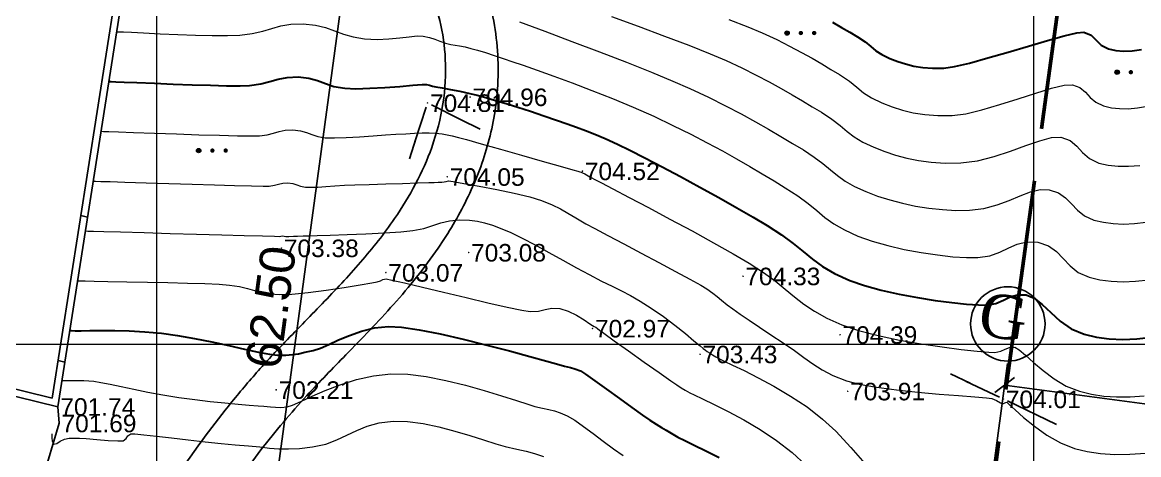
# Model space of a CAD drawing. Header units: feet. Extents: x 3381 to 683784, y 675186 to 4376258.
# Drawn here: x 683252.5 to 683316.1, y 4375882 to 4375906.7 of the extents above; entities that cross this region are included whole.
import ezdxf

# ---------------------------------------------------------------- set-up
doc = ezdxf.new("R2010")
doc.units = ezdxf.units.FT
doc.header["$MEASUREMENT"] = 0
doc.header["$PDMODE"] = 34
doc.header["$PDSIZE"] = 0.01
doc.linetypes.add('ACAD_ISO02W100', pattern=[15, 12, -3])
doc.linetypes.add('DUZ', pattern=[0])
doc.layers.get('0').update_dxf_attribs({"linetype": 'CONTINUOUS'})
doc.layers.get('Defpoints').update_dxf_attribs({"linetype": 'CONTINUOUS'})
for name, color, linetype in [('0_Point_Height', 2, 'CONTINUOUS'), ('0_Point_Point', 7, 'CONTINUOUS'), ('col bitkisi', 7, 'CONTINUOUS'), ('Layer8', 7, 'CONTINUOUS'), ('Lep-Stolb', 7, 'CONTINUOUS')]:
    doc.layers.add(name, color=color, linetype=linetype)
for name, color, linetype, lineweight in [('ANA HORIZONTAL', 24, 'CONTINUOUS', 30), ('HORIZANTAL', 24, 'CONTINUOUS', 13), ('km setka', 170, 'CONTINUOUS', 15)]:
    doc.layers.add(name, color=color, linetype=linetype, lineweight=lineweight)
doc.styles.get("Standard").update_dxf_attribs({"font": 'arial.ttf', "height": 2})
doc.styles.add('style5', font='ariall.ttf', dxfattribs={"height": 400})
doc.dimstyles.new('ISO-25', dxfattribs={"dimtxt": 2, "dimasz": 1, "dimexe": 1.25, "dimexo": 0.625, "dimtad": 1, "dimtxsty": 'Standard', "dimblk": 'OBLIQUE', "dimcen": 2.5, "dimadec": 0, "dimazin": 0, "dimtfac": 1, "dimtmove": 0, "dimatfit": 3, "dimldrblk": 'OBLIQUE', "dimfxl": 1, "dimarcsym": 0})

# ---------------------------------------------------------------- blocks, each defined once
blk = doc.blocks.new('_Oblique')
at = {"color": 0, "linetype": 'ByBlock', "lineweight": -2}
blk.add_line((-0.5, -0.5), (0.5, 0.5), dxfattribs=at)
blk = doc.blocks.new('*D115')
at = {"color": 0, "lineweight": -2, "transparency": 16777216}
blk.add_arc((683307.458, 4375854.512), 6.03, 352.22328, 82.22344, dxfattribs=at)
at = {"layer": 'Defpoints', "color": 0, "lineweight": 30, "transparency": 16777216}
for p in [(683317.35, 4375926.949), (683282.667, 4375857.898), (683313.04, 4375856.793), (683317.861, 4375853.092), (683304.807, 4375835.103)]:
    blk.add_point(p, dxfattribs=at)
at = {"color": 0, "lineweight": -2, "transparency": 16777216}
for p, rotation in [((683308.274, 4375860.487), 172.2234362131967), ((683313.432, 4375853.696), 262.2232824030834)]:
    blk.add_blockref('_Oblique', p, dxfattribs=dict(at, rotation=rotation))
at = {"color": 0, "lineweight": 25, "transparency": 16777216, "insert": (683313.57, 4375859.156), "char_height": 2, "attachment_point": 5, "rotation": 307.22336}
blk.add_mtext('90°', dxfattribs=at)
blk = doc.blocks.new('*D83')
at = {"color": 0, "lineweight": -2, "transparency": 16777216}
for p, q in [((683304.026, 4375852.607), (683308.636, 4375887.237)), ((683308.471, 4375885.998), (683342.789, 4375881.43)), ((683338.343, 4375848.038), (683342.954, 4375882.669))]:
    blk.add_line(p, q, dxfattribs=at)
at = {"layer": 'Defpoints', "color": 0, "lineweight": 30, "transparency": 16777216}
for p in [(683342.789, 4375881.43), (683303.943, 4375851.987), (683338.261, 4375847.419)]:
    blk.add_point(p, dxfattribs=at)
at = {"color": 0, "lineweight": -2, "transparency": 16777216}
for p, rotation in [((683308.471, 4375885.998), 172.417149274753), ((683342.789, 4375881.43), 352.4171492747529)]:
    blk.add_blockref('_Oblique', p, dxfattribs=dict(at, rotation=rotation))
at = {"color": 0, "lineweight": 20, "transparency": 16777216, "insert": (683325.847, 4375885.347), "char_height": 2, "attachment_point": 5, "rotation": 352.41715}
blk.add_mtext('{\\fArial|b0|i0|c238|p34;34.60}', dxfattribs=at)
blk = doc.blocks.new('*D86')
at = {"color": 0, "lineweight": -2, "transparency": 16777216}
for p, q in [((683312.007, 4375915.863), (683271.245, 4375921.408)), ((683264.044, 4375859.206), (683272.483, 4375921.24)), ((683303.568, 4375853.829), (683262.805, 4375859.374))]:
    blk.add_line(p, q, dxfattribs=at)
at = {"layer": 'Defpoints', "color": 0, "lineweight": 30, "transparency": 16777216}
for p in [(683272.483, 4375921.24), (683312.627, 4375915.779), (683304.187, 4375853.745)]:
    blk.add_point(p, dxfattribs=at)
at = {"color": 0, "lineweight": -2, "transparency": 16777216}
for p, rotation in [((683272.483, 4375921.24), 82.25296880644238), ((683264.044, 4375859.206), 262.2529688064424)]:
    blk.add_blockref('_Oblique', p, dxfattribs=dict(at, rotation=rotation))
at = {"color": 0, "lineweight": 20, "transparency": 16777216, "insert": (683266.633, 4375890.445), "char_height": 2, "attachment_point": 5, "rotation": 82.25297}
blk.add_mtext('{\\fArial|b0|i0|c238|p34;62.50}', dxfattribs=at)
blk = doc.blocks.new('*D79')
at = {"color": 0, "lineweight": -2, "transparency": 16777216}
blk.add_arc((683312.645, 4375915.745), 7.308, 157.61681, 262.22344, dxfattribs=at)
at = {"layer": 'Defpoints', "color": 0, "lineweight": 30, "transparency": 16777216}
for p in [(683314.231, 4375927.364), (683295.69, 4375922.727, 709.272), (683305.509, 4375914.165), (683327.126, 4375909.781, 709.019), (683301.688, 4375835.518)]:
    blk.add_point(p, dxfattribs=at)
at = {"color": 0, "lineweight": -2, "transparency": 16777216}
for p, rotation in [((683305.887, 4375918.528), 67.61681356664572), ((683311.656, 4375908.503), 352.2234362136272)]:
    blk.add_blockref('_Oblique', p, dxfattribs=dict(at, rotation=rotation))
at = {"color": 0, "lineweight": 20, "transparency": 16777216, "insert": (683307.737, 4375912.92), "char_height": 2, "attachment_point": 5, "rotation": 299.92012}
blk.add_mtext('105°', dxfattribs=at)
blk = doc.blocks.new('*D80')
at = {"color": 0, "lineweight": -2, "transparency": 16777216}
blk.add_arc((683312.645, 4375915.745), 7.32, 262.22344, 337.61681, dxfattribs=at)
at = {"layer": 'Defpoints', "color": 0, "lineweight": 30, "transparency": 16777216}
for p in [(683314.231, 4375927.364), (683295.69, 4375922.727, 709.272), (683317.589, 4375910.346), (683327.126, 4375909.781, 709.019), (683301.688, 4375835.518)]:
    blk.add_point(p, dxfattribs=at)
at = {"color": 0, "lineweight": -2, "transparency": 16777216}
for p, rotation in [((683319.413, 4375912.957), 67.61681356779708), ((683311.654, 4375908.492), 172.223436213165)]:
    blk.add_blockref('_Oblique', p, dxfattribs=dict(at, rotation=rotation))
at = {"color": 0, "lineweight": 20, "transparency": 16777216, "insert": (683315.477, 4375910.823), "char_height": 2, "attachment_point": 5, "rotation": 29.92012}
blk.add_mtext('75°', dxfattribs=at)

msp = doc.modelspace()

# ---------------------------------------------------------------- hatches: boundary and pattern name
at = {"layer": 'col bitkisi', "ltscale": 1.5}
h = msp.add_hatch(color=256, dxfattribs=at)
edge = h.paths.add_edge_path()
edge.add_arc((683296.068, 4375906.074), 0.125, 0, 360)
h = msp.add_hatch(color=256, dxfattribs=at)
edge = h.paths.add_edge_path()
edge.add_arc((683296.85, 4375906.074), 0.125, 0, 360)
h = msp.add_hatch(color=256, dxfattribs=at)
edge = h.paths.add_edge_path()
edge.add_arc((683297.609, 4375906.074), 0.125, 0, 360)
h = msp.add_hatch(color=256, dxfattribs=at)
edge = h.paths.add_edge_path()
edge.add_arc((683314.886, 4375903.84), 0.125, 0, 360)
h = msp.add_hatch(color=256, dxfattribs=at)
edge = h.paths.add_edge_path()
edge.add_arc((683315.668, 4375903.84), 0.125, 0, 360)
h = msp.add_hatch(color=256, dxfattribs=at)
edge = h.paths.add_edge_path()
edge.add_arc((683262.511, 4375899.371), 0.125, 0, 360)
h = msp.add_hatch(color=256, dxfattribs=at)
edge = h.paths.add_edge_path()
edge.add_arc((683263.293, 4375899.371), 0.125, 0, 360)
h = msp.add_hatch(color=256, dxfattribs=at)
edge = h.paths.add_edge_path()
edge.add_arc((683264.052, 4375899.371), 0.125, 0, 360)

# ---------------------------------------------------------------- linework, layer by layer
at = {"color": 222, "linetype": 'ACAD_ISO02W100', "lineweight": 50}
msp.add_line((683314.231, 4375927.364), (683301.688, 4375835.518), dxfattribs=at)
at = {"linetype": 'Continuous'}
for p, q in [((683260.55, 4375926.095, 708.969), (683254.158, 4375885.257, 701.811)), ((683260.931, 4375925.935, 708.982), (683254.486, 4375884.765, 701.736)), ((683256.178, 4375895.575, -86.119), (683255.788, 4375895.67, -96.693)), ((683254.158, 4375885.257, 690.28), (683228.684, 4375891.476)), ((683254.486, 4375884.765, 701.736), (683228.589, 4375891.088)), ((683254.883, 4375887.302, -68.321), (683254.493, 4375887.397, -78.89)), ((683254.486, 4375884.765, 701.736), (683254.556, 4375883.824, 701.692)), ((683254.556, 4375883.824, 701.692), (683245.32, 4375852.634, 695.222))]:
    msp.add_line(p, q, dxfattribs=at)
at = {"color": 7, "linetype": 'DUZ', "lineweight": 25}
msp.add_circle((683308.653, 4375889.485), 2.121, dxfattribs=at)
at = {"linetype": 'Continuous'}
for points, knots in [([(683310.661, 4375992.239), (683312.482, 4375988.769), (683318.788, 4375976.751), (683328.685, 4375958.769), (683342.68, 4375939.505), (683353.451, 4375919.307), (683364.414, 4375901.421), (683373.542, 4375884.018), (683386.957, 4375865.497), (683403.556, 4375851.208), (683415.091, 4375836.371), (683423.022, 4375825.888), (683434.34, 4375813.97), (683442.589, 4375803.278), (683447.033, 4375797.518)], [0, 0, 0, 0, 11.75951, 40.72321, 61.46233, 83.054979, 109.290717, 124.392744, 141.962718, 177.533008, 189.558821, 198.276488, 216.955448, 238.768866, 238.768866, 238.768866, 238.768866]), ([(683315.419, 4375971.709), (683311.479, 4375967.946), (683310.95, 4375967.895), (683309.361, 4375967.735), (683308.298, 4375967.619), (683305.346, 4375967.212), (683303.469, 4375966.858), (683300.691, 4375965.98), (683299.74, 4375965.609), (683298.249, 4375964.871), (683297.689, 4375964.555), (683296.529, 4375963.8), (683295.941, 4375963.353), (683294.826, 4375962.403), (683294.296, 4375961.9), (683293.054, 4375960.628), (683292.364, 4375959.842), (683291.253, 4375958.524), (683290.819, 4375957.994), (683289.963, 4375956.947), (683289.538, 4375956.427), (683288.272, 4375954.872), (683287.439, 4375953.844), (683284.959, 4375950.776), (683283.332, 4375948.753), (683280.423, 4375945.158), (683279.147, 4375943.587), (683277.111, 4375941.109), (683276.37, 4375940.211), (683274.937, 4375938.489), (683274.248, 4375937.667), (683273.02, 4375936.213), (683272.485, 4375935.584), (683271.116, 4375933.982), (683270.243, 4375932.977), (683268.811, 4375931.036), (683268.224, 4375930.126), (683267.459, 4375928.472), (683267.21, 4375927.769), (683266.976, 4375926.647), (683266.922, 4375926.253), (683266.874, 4375925.459), (683266.879, 4375925.064), (683266.999, 4375923.464), (683267.314, 4375922.291), (683268.027, 4375920.447), (683268.363, 4375919.74), (683269.089, 4375918.404), (683269.48, 4375917.772), (683270.768, 4375915.849), (683271.715, 4375914.656), (683273.179, 4375912.722), (683273.73, 4375911.971), (683274.731, 4375910.44), (683275.179, 4375909.663), (683275.849, 4375908.192), (683276.09, 4375907.506), (683276.435, 4375906.07), (683276.54, 4375905.328), (683276.618, 4375903.731), (683276.572, 4375902.877), (683276.308, 4375901.197), (683276.091, 4375900.367), (683275.296, 4375898.132), (683274.564, 4375896.78), (683273.091, 4375894.633), (683272.437, 4375893.805), (683271.046, 4375892.197), (683270.308, 4375891.414), (683268.806, 4375889.862), (683268.044, 4375889.093), (683266.722, 4375887.708), (683266.158, 4375887.1), (683265.063, 4375885.848), (683264.534, 4375885.209), (683262.995, 4375883.262), (683262.029, 4375881.925), (683260.33, 4375879.461), (683259.582, 4375878.34), (683258.113, 4375876.071), (683257.394, 4375874.925), (683255.293, 4375871.45), (683253.967, 4375869.087), (683251.571, 4375864.398), (683250.492, 4375862.077), (683248.828, 4375858.052), (683248.192, 4375856.369), (683247.033, 4375852.963), (683246.511, 4375851.246), (683245.498, 4375847.617), (683245.016, 4375845.705), (683244.232, 4375842.412), (683243.917, 4375841.035), (683243.304, 4375838.271), (683243.008, 4375836.883), (683242.584, 4375834.71), (683242.438, 4375833.935), (683242.2, 4375832.535), (683242.104, 4375831.916), (683241.864, 4375829.952), (683241.789, 4375828.608), (683241.791, 4375825.592), (683241.913, 4375823.92), (683242.353, 4375820.628), (683242.669, 4375819.009), (683243.309, 4375816.293), (683243.602, 4375815.185), (683244.167, 4375813.187), (683244.433, 4375812.294), (683244.926, 4375810.68), (683245.152, 4375809.949), (683245.648, 4375808.476), (683245.917, 4375807.736), (683246.373, 4375806.645), (683246.53, 4375806.292), (683247.032, 4375805.238), (683247.393, 4375804.577), (683248.074, 4375803.307), (683248.394, 4375802.698), (683248.793, 4375801.796), (683248.914, 4375801.492), (683249.101, 4375800.938), (683249.171, 4375800.691), (683249.294, 4375800.167), (683249.346, 4375799.894), (683249.48, 4375799.057), (683249.543, 4375798.466), (683247.358, 4375794.053)], [0, 0, 0, 0, 1.504182, 1.504182, 4.512547, 4.512547, 9.897023, 9.897023, 12.795834, 12.795834, 14.604059, 14.604059, 16.662244, 16.662244, 18.72043, 18.72043, 21.69221, 21.69221, 23.690537, 23.690537, 25.688865, 25.688865, 29.68552, 29.68552, 37.678831, 37.678831, 43.858623, 43.858623, 47.338723, 47.338723, 50.479181, 50.479181, 52.843093, 52.843093, 56.452422, 56.452422, 59.343353, 59.343353, 61.301717, 61.301717, 62.310714, 62.310714, 63.319712, 63.319712, 66.426739, 66.426739, 68.50177, 68.50177, 70.576802, 70.576802, 75.092259, 75.092259, 77.984383, 77.984383, 80.876507, 80.876507, 83.368148, 83.368148, 85.859789, 85.859789, 88.693846, 88.693846, 91.527902, 91.527902, 96.504404, 96.504404, 99.813748, 99.813748, 103.123092, 103.123092, 106.359907, 106.359907, 108.778682, 108.778682, 111.197456, 111.197456, 116.035005, 116.035005, 120.025858, 120.025858, 124.016711, 124.016711, 131.998417, 131.998417, 139.538843, 139.538843, 144.840516, 144.840516, 150.142189, 150.142189, 155.992549, 155.992549, 160.212599, 160.212599, 164.43265, 164.43265, 166.77754, 166.77754, 168.584028, 168.584028, 172.423705, 172.423705, 177.221179, 177.221179, 182.018653, 182.018653, 185.384546, 185.384546, 188.140377, 188.140377, 190.397291, 190.397291, 192.654204, 192.654204, 193.73589, 193.73589, 195.899262, 195.899262, 198.062634, 198.062634, 199.190084, 199.190084, 200.13488, 200.13488, 201.079676, 201.079676, 202.923933, 202.923933, 202.923933, 202.923933]), ([(683319.321, 4375965.239), (683311.759, 4375964.959), (683311.23, 4375964.908), (683309.652, 4375964.749), (683308.615, 4375964.635), (683305.815, 4375964.247), (683304.107, 4375963.916), (683301.689, 4375963.148), (683300.881, 4375962.829), (683299.632, 4375962.207), (683299.163, 4375961.939), (683298.015, 4375961.181), (683297.344, 4375960.635), (683296.033, 4375959.411), (683295.396, 4375958.735), (683294.133, 4375957.3), (683293.507, 4375956.54), (683291.359, 4375953.919), (683289.881, 4375952.093), (683286.953, 4375948.468), (683285.504, 4375946.667), (683281.117, 4375941.245), (683278.14, 4375937.603), (683274.421, 4375933.23), (683273.937, 4375932.668), (683272.995, 4375931.558), (683272.539, 4375931.008), (683271.551, 4375929.719), (683271.054, 4375928.984), (683270.368, 4375927.665), (683270.141, 4375927.079), (683269.952, 4375926.239), (683269.913, 4375925.979), (683269.877, 4375925.45), (683269.879, 4375925.174), (683269.963, 4375924.064), (683270.194, 4375923.162), (683270.745, 4375921.735), (683270.99, 4375921.207), (683271.527, 4375920.187), (683271.821, 4375919.692), (683272.905, 4375918.012), (683273.797, 4375916.865), (683275.316, 4375914.874), (683275.929, 4375914.059), (683277.098, 4375912.323), (683277.654, 4375911.405), (683278.4, 4375909.851), (683278.647, 4375909.256), (683279.057, 4375908.021), (683279.218, 4375907.39), (683279.575, 4375905.476), (683279.644, 4375904.17), (683279.474, 4375901.769), (683279.273, 4375900.674), (683278.671, 4375898.564), (683278.27, 4375897.545), (683277.315, 4375895.606), (683276.764, 4375894.685), (683275.384, 4375892.67), (683274.52, 4375891.605), (683272.735, 4375889.599), (683271.815, 4375888.653), (683270.149, 4375886.947), (683269.399, 4375886.181), (683268.222, 4375884.906), (683267.777, 4375884.402), (683266.905, 4375883.367), (683266.479, 4375882.838), (683265.225, 4375881.222), (683264.42, 4375880.105), (683262.894, 4375877.896), (683262.167, 4375876.809), (683260.746, 4375874.62), (683260.051, 4375873.515), (683258.021, 4375870.172), (683256.741, 4375867.904), (683254.364, 4375863.288), (683253.268, 4375860.941), (683251.614, 4375856.938), (683250.997, 4375855.304), (683249.875, 4375851.996), (683249.366, 4375850.319), (683248.368, 4375846.737), (683247.889, 4375844.827), (683247.118, 4375841.574), (683246.811, 4375840.234), (683246.22, 4375837.561), (683245.937, 4375836.226), (683245.522, 4375834.1), (683245.372, 4375833.305), (683245.139, 4375831.917), (683245.05, 4375831.319), (683244.913, 4375830.126), (683244.863, 4375829.526), (683244.769, 4375827.717), (683244.778, 4375826.502), (683244.967, 4375823.369), (683245.247, 4375821.46), (683246.037, 4375817.653), (683246.544, 4375815.753), (683247.29, 4375813.213), (683247.484, 4375812.572), (683247.877, 4375811.294), (683248.075, 4375810.665), (683248.47, 4375809.503), (683248.665, 4375808.966), (683249.016, 4375808.092), (683249.164, 4375807.748), (683249.446, 4375807.141), (683249.578, 4375806.875), (683249.857, 4375806.331), (683250.004, 4375806.056), (683250.455, 4375805.215), (683250.771, 4375804.636), (683251.296, 4375803.564), (683251.513, 4375803.084), (683251.832, 4375802.241), (683251.95, 4375801.888), (683252.147, 4375801.169), (683252.225, 4375800.812), (683252.419, 4375799.753), (683252.496, 4375799.065), (683252.574, 4375798.323), (683252.583, 4375798.242), (683254.317, 4375793.93)], [0, 0, 0, 0, 1.519576, 1.519576, 4.558728, 4.558728, 9.930594, 9.930594, 12.837598, 12.837598, 14.698947, 14.698947, 17.596272, 17.596272, 20.493598, 20.493598, 23.430765, 23.430765, 30.540606, 30.540606, 37.650448, 37.650448, 51.870131, 51.870131, 53.943342, 53.943342, 56.016553, 56.016553, 58.839775, 58.839775, 61.186701, 61.186701, 62.257023, 62.257023, 63.327345, 63.327345, 66.426341, 66.426341, 68.26825, 68.26825, 70.110159, 70.110159, 74.62153, 74.62153, 77.595, 77.595, 80.568471, 80.568471, 82.304355, 82.304355, 84.04024, 84.04024, 87.512009, 87.512009, 90.504027, 90.504027, 93.496045, 93.496045, 96.488063, 96.488063, 100.372173, 100.372173, 104.256283, 104.256283, 107.517701, 107.517701, 109.618427, 109.618427, 111.719153, 111.719153, 115.920605, 115.920605, 119.858792, 119.858792, 123.796978, 123.796978, 131.673352, 131.673352, 139.553481, 139.553481, 144.894421, 144.894421, 150.235361, 150.235361, 156.190392, 156.190392, 160.321983, 160.321983, 164.453574, 164.453574, 166.899961, 166.899961, 168.797126, 168.797126, 170.694291, 170.694291, 174.488621, 174.488621, 180.488906, 180.488906, 186.48919, 186.48919, 188.508696, 188.508696, 190.528201, 190.528201, 192.322947, 192.322947, 193.52533, 193.52533, 194.478712, 194.478712, 195.432094, 195.432094, 197.338858, 197.338858, 198.784376, 198.784376, 199.759029, 199.759029, 200.733681, 200.733681, 202.682985, 202.682985, 202.923933, 202.923933, 202.923933, 202.923933])]:
    msp.add_open_spline(points, degree=3, knots=knots, dxfattribs=at)
at = {"layer": '0_Point_Point'}
for p in [(683277.992, 4375902.423, 704.96), (683275.567, 4375902.09, 704.808), (683276.69, 4375897.876, 704.053), (683284.396, 4375898.199, 704.516), (683267.231, 4375893.812, 703.384), (683277.909, 4375893.559, 703.081), (683273.186, 4375892.412, 703.067), (683293.552, 4375892.208, 704.327), (683284.977, 4375889.229, 702.971), (683299.084, 4375888.868, 704.388), (683291.104, 4375887.758, 703.435), (683266.934, 4375885.729, 702.213), (683299.525, 4375885.643, 703.913), (683308.402, 4375885.199, 704.007), (683254.486, 4375884.765, 701.736), (683254.556, 4375883.824, 701.692)]:
    msp.add_point(p, dxfattribs=at)
at = {"layer": 'ANA HORIZONTAL', "color": 32, "lineweight": 30}
for points, elevation in [([(683298.659, 4375906.694), (683299.174, 4375906.399), (683299.644, 4375906.12), (683300.079, 4375905.858), (683300.511, 4375905.568), (683300.838, 4375905.307), (683301.135, 4375905.067), (683301.476, 4375904.842), (683301.932, 4375904.623), (683302.377, 4375904.453), (683302.825, 4375904.309), (683303.295, 4375904.193), (683303.802, 4375904.112), (683304.364, 4375904.07), (683304.997, 4375904.072), (683305.605, 4375904.159), (683306.472, 4375904.364), (683307.519, 4375904.651), (683308.663, 4375904.986), (683309.823, 4375905.332), (683310.917, 4375905.654), (683311.863, 4375905.917), (683312.581, 4375906.085), (683312.989, 4375906.122), (683313.396, 4375905.951), (683313.685, 4375905.675), (683313.977, 4375905.384), (683314.391, 4375905.168), (683314.811, 4375905.078), (683315.255, 4375905.044), (683315.736, 4375905.065), (683316.267, 4375905.138)], 707.5), ([(683257.389, 4375903.31), (683257.513, 4375903.307), (683257.786, 4375903.298), (683258.257, 4375903.28), (683258.977, 4375903.251), (683259.986, 4375903.209), (683261.06, 4375903.166), (683262.144, 4375903.125), (683263.178, 4375903.092), (683264.106, 4375903.071), (683264.87, 4375903.067), (683265.412, 4375903.085), (683266.061, 4375903.175), (683266.577, 4375903.308), (683267.046, 4375903.446), (683267.552, 4375903.548), (683268.179, 4375903.576), (683268.8, 4375903.504), (683269.289, 4375903.363), (683269.735, 4375903.192), (683270.226, 4375903.032), (683270.852, 4375902.924), (683271.48, 4375902.901), (683272.271, 4375902.922), (683273.135, 4375902.97), (683273.98, 4375903.033), (683274.716, 4375903.093), (683275.252, 4375903.137), (683275.496, 4375903.148), (683275.672, 4375903.099), (683275.848, 4375903.035), (683276.04, 4375903), (683276.396, 4375902.943), (683276.867, 4375902.863), (683277.408, 4375902.76), (683277.97, 4375902.635), (683278.4, 4375902.526), (683278.891, 4375902.392), (683279.442, 4375902.235), (683280.05, 4375902.052), (683280.713, 4375901.845), (683281.431, 4375901.611), (683282.2, 4375901.351), (683282.922, 4375901.105), (683283.527, 4375900.898), (683284.061, 4375900.711), (683284.569, 4375900.522), (683285.097, 4375900.31), (683285.69, 4375900.056), (683286.395, 4375899.737), (683287.093, 4375899.401), (683287.954, 4375898.965), (683288.935, 4375898.453), (683289.993, 4375897.888), (683291.085, 4375897.294), (683292.169, 4375896.695), (683293.2, 4375896.114), (683294.137, 4375895.576), (683294.936, 4375895.103), (683295.754, 4375894.57), (683296.411, 4375894.076), (683296.973, 4375893.614), (683297.51, 4375893.179), (683298.089, 4375892.764), (683298.778, 4375892.362), (683299.644, 4375891.966), (683300.478, 4375891.675), (683301.43, 4375891.415), (683302.452, 4375891.186), (683303.496, 4375890.991), (683304.518, 4375890.831), (683305.469, 4375890.707), (683306.304, 4375890.62), (683306.974, 4375890.572), (683307.434, 4375890.564), (683307.971, 4375890.655), (683308.404, 4375890.833), (683308.795, 4375891.023), (683309.208, 4375891.153), (683309.706, 4375891.147), (683310.163, 4375890.956), (683310.618, 4375890.595), (683311.101, 4375890.137), (683311.641, 4375889.653), (683312.267, 4375889.216), (683313.009, 4375888.899), (683313.712, 4375888.734), (683314.439, 4375888.637), (683315.202, 4375888.606), (683316.012, 4375888.64), (683316.878, 4375888.738)], 705), ([(683255.166, 4375889.106), (683255.267, 4375889.104), (683255.477, 4375889.101), (683255.816, 4375889.101), (683256.307, 4375889.106), (683256.986, 4375889.113), (683257.736, 4375889.111), (683258.554, 4375889.091), (683259.441, 4375889.044), (683260.394, 4375888.959), (683261.303, 4375888.835), (683262.273, 4375888.663), (683263.262, 4375888.462), (683264.228, 4375888.251), (683265.128, 4375888.051), (683265.919, 4375887.881), (683266.56, 4375887.761), (683267.007, 4375887.71), (683267.477, 4375887.709), (683267.854, 4375887.736), (683268.198, 4375887.789), (683268.571, 4375887.869), (683269.035, 4375887.975), (683269.45, 4375888.109), (683269.936, 4375888.319), (683270.491, 4375888.572), (683271.112, 4375888.835), (683271.795, 4375889.074), (683272.539, 4375889.256), (683273.34, 4375889.348), (683274.08, 4375889.307), (683275.089, 4375889.154), (683276.286, 4375888.913), (683277.595, 4375888.614), (683278.936, 4375888.282), (683280.232, 4375887.944), (683281.402, 4375887.627), (683282.37, 4375887.359), (683283.056, 4375887.165), (683283.382, 4375887.074), (683283.711, 4375886.998), (683283.97, 4375886.933), (683284.276, 4375886.808), (683284.575, 4375886.619), (683285.102, 4375886.251), (683285.774, 4375885.768), (683286.507, 4375885.235), (683287.218, 4375884.719), (683287.824, 4375884.284), (683288.241, 4375883.995), (683288.604, 4375883.762), (683288.896, 4375883.584), (683289.166, 4375883.426), (683289.462, 4375883.254), (683289.834, 4375883.036), (683290.226, 4375882.831), (683290.77, 4375882.571), (683291.433, 4375882.251), (683292.183, 4375881.864)], 702.5)]:
    msp.add_lwpolyline(points, dxfattribs=dict(at, elevation=elevation))
at = {"layer": 'col bitkisi', "lineweight": 13, "ltscale": 1.5}
for centre in [(683296.068, 4375906.074), (683314.886, 4375903.84), (683262.511, 4375899.371)]:
    msp.add_circle(centre, 0.125, dxfattribs=at)
at = {"layer": 'HORIZANTAL', "color": 32, "linetype": 'Continuous', "lineweight": 13}
for points, elevation in [([(683280.815, 4375906.71), (683282.249, 4375906.177), (683283.793, 4375905.598), (683285.37, 4375904.999), (683286.907, 4375904.405), (683288.328, 4375903.843), (683289.559, 4375903.337), (683290.524, 4375902.915), (683291.585, 4375902.412), (683292.555, 4375901.928), (683293.443, 4375901.462), (683294.259, 4375901.015), (683295.012, 4375900.586), (683295.713, 4375900.175), (683296.37, 4375899.781), (683296.994, 4375899.405), (683297.613, 4375899.001), (683298.11, 4375898.627), (683298.536, 4375898.277), (683298.943, 4375897.948), (683299.381, 4375897.633), (683299.903, 4375897.328), (683300.559, 4375897.029), (683301.225, 4375896.781), (683301.923, 4375896.559), (683302.647, 4375896.368), (683303.392, 4375896.209), (683304.151, 4375896.087), (683304.919, 4375896.004), (683305.691, 4375895.963), (683306.459, 4375895.967), (683307.29, 4375896.067), (683308.041, 4375896.269), (683308.725, 4375896.527), (683309.352, 4375896.79), (683309.936, 4375897.012), (683310.488, 4375897.144), (683311.019, 4375897.137), (683311.547, 4375896.96), (683311.946, 4375896.673), (683312.283, 4375896.326), (683312.621, 4375895.967), (683313.026, 4375895.645), (683313.562, 4375895.407), (683314.103, 4375895.28), (683314.663, 4375895.205), (683315.25, 4375895.181), (683315.873, 4375895.208), (683316.54, 4375895.283)], 706), ([(683286.044, 4375907.021), (683287.57, 4375906.461), (683289.075, 4375905.903), (683290.472, 4375905.373), (683291.672, 4375904.897), (683292.589, 4375904.503), (683293.48, 4375904.081), (683294.295, 4375903.675), (683295.04, 4375903.284), (683295.725, 4375902.908), (683296.358, 4375902.548), (683296.946, 4375902.203), (683297.498, 4375901.872), (683298.022, 4375901.556), (683298.618, 4375901.163), (683299.084, 4375900.802), (683299.488, 4375900.468), (683299.899, 4375900.155), (683300.386, 4375899.854), (683301.017, 4375899.561), (683301.633, 4375899.323), (683302.252, 4375899.114), (683302.889, 4375898.939), (683303.562, 4375898.802), (683304.289, 4375898.708), (683305.086, 4375898.662), (683305.972, 4375898.669), (683306.92, 4375898.784), (683307.875, 4375899.026), (683308.805, 4375899.336), (683309.68, 4375899.658), (683310.471, 4375899.936), (683311.146, 4375900.113), (683311.676, 4375900.132), (683312.199, 4375899.939), (683312.582, 4375899.623), (683312.919, 4375899.258), (683313.306, 4375898.913), (683313.838, 4375898.661), (683314.376, 4375898.539), (683314.938, 4375898.478), (683315.534, 4375898.475), (683316.177, 4375898.529)], 706.5), ([(683292.745, 4375906.841), (683293.826, 4375906.437), (683294.653, 4375906.092), (683295.473, 4375905.703), (683296.212, 4375905.33), (683296.881, 4375904.973), (683297.489, 4375904.633), (683298.047, 4375904.309), (683298.564, 4375904), (683299.051, 4375903.707), (683299.615, 4375903.328), (683300.044, 4375902.987), (683300.432, 4375902.673), (683300.877, 4375902.378), (683301.474, 4375902.092), (683302.056, 4375901.87), (683302.643, 4375901.68), (683303.257, 4375901.529), (683303.921, 4375901.423), (683304.656, 4375901.368), (683305.484, 4375901.37), (683306.251, 4375901.47), (683307.179, 4375901.693), (683308.201, 4375901.994), (683309.249, 4375902.329), (683310.254, 4375902.654), (683311.148, 4375902.925), (683311.864, 4375903.098), (683312.332, 4375903.127), (683312.764, 4375902.968), (683313.079, 4375902.708), (683313.357, 4375902.407), (683313.676, 4375902.123), (683314.114, 4375901.915), (683314.558, 4375901.814), (683315.021, 4375901.764), (683315.512, 4375901.761), (683316.042, 4375901.806), (683316.619, 4375901.897)], 707), ([(683257.834, 4375906.151), (683257.955, 4375906.148), (683258.221, 4375906.138), (683258.674, 4375906.118), (683259.359, 4375906.085), (683260.311, 4375906.038), (683261.318, 4375905.992), (683262.328, 4375905.953), (683263.289, 4375905.928), (683264.147, 4375905.927), (683264.85, 4375905.954), (683265.572, 4375906.047), (683266.162, 4375906.185), (683266.682, 4375906.339), (683267.198, 4375906.479), (683267.774, 4375906.575), (683268.473, 4375906.596), (683269.173, 4375906.526), (683269.75, 4375906.384), (683270.26, 4375906.203), (683270.762, 4375906.015), (683271.314, 4375905.851), (683271.972, 4375905.743), (683272.687, 4375905.712), (683273.36, 4375905.74), (683273.974, 4375905.8), (683274.515, 4375905.865), (683274.966, 4375905.909), (683275.312, 4375905.905), (683275.684, 4375905.826), (683275.978, 4375905.719), (683276.255, 4375905.602), (683276.579, 4375905.496), (683276.891, 4375905.428), (683277.138, 4375905.389), (683277.386, 4375905.352), (683277.699, 4375905.285), (683278.026, 4375905.201), (683278.415, 4375905.092), (683278.864, 4375904.957), (683279.371, 4375904.796), (683279.932, 4375904.608), (683280.369, 4375904.459), (683281.007, 4375904.24), (683281.815, 4375903.959), (683282.76, 4375903.622), (683283.812, 4375903.236), (683284.939, 4375902.806), (683286.111, 4375902.34), (683287.294, 4375901.845), (683288.459, 4375901.326), (683289.559, 4375900.806), (683290.574, 4375900.304), (683291.513, 4375899.819), (683292.381, 4375899.35), (683293.189, 4375898.899), (683293.943, 4375898.463), (683294.652, 4375898.044), (683295.323, 4375897.641), (683295.965, 4375897.254), (683296.684, 4375896.785), (683297.26, 4375896.351), (683297.755, 4375895.946), (683298.227, 4375895.563), (683298.735, 4375895.198), (683299.34, 4375894.845), (683300.102, 4375894.498), (683300.908, 4375894.211), (683301.802, 4375893.957), (683302.745, 4375893.738), (683303.702, 4375893.558), (683304.637, 4375893.418), (683305.514, 4375893.321), (683306.296, 4375893.269), (683306.947, 4375893.266), (683307.633, 4375893.367), (683308.199, 4375893.572), (683308.701, 4375893.817), (683309.192, 4375894.037), (683309.728, 4375894.167), (683310.363, 4375894.142), (683310.968, 4375893.938), (683311.427, 4375893.609), (683311.814, 4375893.21), (683312.203, 4375892.797), (683312.669, 4375892.427), (683313.285, 4375892.153), (683313.907, 4375892.007), (683314.551, 4375891.921), (683315.226, 4375891.894), (683315.942, 4375891.924), (683316.709, 4375892.01)], 705.5), ([(683256.944, 4375900.469), (683257.084, 4375900.465), (683257.398, 4375900.456), (683257.946, 4375900.437), (683258.793, 4375900.408), (683259.986, 4375900.365), (683261.253, 4375900.32), (683262.517, 4375900.277), (683263.699, 4375900.241), (683264.721, 4375900.216), (683265.506, 4375900.206), (683265.975, 4375900.216), (683266.423, 4375900.278), (683266.779, 4375900.37), (683267.103, 4375900.465), (683267.452, 4375900.536), (683267.886, 4375900.555), (683268.315, 4375900.505), (683268.653, 4375900.408), (683268.96, 4375900.29), (683269.3, 4375900.179), (683269.731, 4375900.105), (683270.249, 4375900.089), (683270.923, 4375900.111), (683271.683, 4375900.157), (683272.457, 4375900.214), (683273.175, 4375900.266), (683273.764, 4375900.3), (683274.328, 4375900.327), (683274.825, 4375900.356), (683275.265, 4375900.378), (683275.662, 4375900.385), (683276.025, 4375900.371), (683276.395, 4375900.331), (683276.683, 4375900.278), (683276.968, 4375900.208), (683277.332, 4375900.117), (683277.787, 4375899.995), (683278.629, 4375899.76), (683279.722, 4375899.45), (683280.927, 4375899.106), (683282.108, 4375898.768), (683283.127, 4375898.475), (683283.847, 4375898.269), (683284.13, 4375898.188), (683284.242, 4375898.164), (683284.324, 4375898.147), (683284.402, 4375898.106), (683284.53, 4375898.038), (683284.822, 4375897.88), (683285.171, 4375897.692), (683285.481, 4375897.529), (683286.134, 4375897.187), (683287.052, 4375896.704), (683288.162, 4375896.118), (683289.385, 4375895.466), (683290.648, 4375894.786), (683291.873, 4375894.115), (683292.985, 4375893.491), (683293.908, 4375892.952), (683294.722, 4375892.426), (683295.39, 4375891.935), (683295.963, 4375891.473), (683296.492, 4375891.035), (683297.028, 4375890.618), (683297.622, 4375890.215), (683298.324, 4375889.822), (683299.187, 4375889.435), (683300.143, 4375889.109), (683301.262, 4375888.819), (683302.476, 4375888.565), (683303.715, 4375888.349), (683304.913, 4375888.172), (683306.001, 4375888.033), (683306.91, 4375887.935), (683307.573, 4375887.878), (683307.921, 4375887.863), (683308.245, 4375887.927), (683308.501, 4375888.045), (683308.748, 4375888.144), (683309.049, 4375888.152), (683309.305, 4375888.015), (683309.667, 4375887.711), (683310.125, 4375887.295), (683310.671, 4375886.825), (683311.294, 4375886.355), (683311.985, 4375885.944), (683312.733, 4375885.645), (683313.417, 4375885.48), (683314.122, 4375885.373), (683314.854, 4375885.323), (683315.622, 4375885.329), (683316.435, 4375885.389)], 704.5), ([(683256.5, 4375897.629), (683256.633, 4375897.625), (683256.935, 4375897.616), (683257.469, 4375897.6), (683258.309, 4375897.573), (683259.51, 4375897.535), (683260.81, 4375897.494), (683262.134, 4375897.452), (683263.409, 4375897.414), (683264.561, 4375897.381), (683265.515, 4375897.357), (683266.199, 4375897.345), (683266.538, 4375897.347), (683266.838, 4375897.393), (683267.071, 4375897.459), (683267.302, 4375897.516), (683267.592, 4375897.534), (683267.879, 4375897.495), (683268.101, 4375897.421), (683268.323, 4375897.341), (683268.611, 4375897.285), (683268.924, 4375897.276), (683269.308, 4375897.293), (683269.759, 4375897.325), (683270.27, 4375897.362), (683270.837, 4375897.393), (683271.418, 4375897.414), (683272.238, 4375897.44), (683273.182, 4375897.47), (683274.139, 4375897.499), (683274.993, 4375897.525), (683275.631, 4375897.544), (683275.941, 4375897.554), (683276.177, 4375897.563), (683276.372, 4375897.572), (683276.502, 4375897.582), (683276.629, 4375897.616), (683276.756, 4375897.641), (683277.016, 4375897.602), (683277.641, 4375897.495), (683278.511, 4375897.338), (683279.507, 4375897.146), (683280.51, 4375896.936), (683281.402, 4375896.726), (683282.063, 4375896.531), (683282.672, 4375896.287), (683283.141, 4375896.051), (683283.558, 4375895.805), (683284.011, 4375895.529), (683284.59, 4375895.203), (683285.103, 4375894.931), (683285.848, 4375894.536), (683286.752, 4375894.056), (683287.744, 4375893.528), (683288.751, 4375892.99), (683289.701, 4375892.48), (683290.521, 4375892.035), (683291.14, 4375891.692), (683291.484, 4375891.49), (683291.824, 4375891.25), (683292.076, 4375891.044), (683292.324, 4375890.833), (683292.655, 4375890.577), (683292.975, 4375890.346), (683293.397, 4375890.049), (683293.906, 4375889.697), (683294.49, 4375889.3), (683295.138, 4375888.869), (683295.835, 4375888.416), (683296.481, 4375887.976), (683297.025, 4375887.573), (683297.529, 4375887.203), (683298.058, 4375886.86), (683298.676, 4375886.539), (683299.444, 4375886.234), (683300.175, 4375886.045), (683301.156, 4375885.876), (683302.3, 4375885.728), (683303.521, 4375885.598), (683304.731, 4375885.488), (683305.845, 4375885.397), (683306.776, 4375885.324), (683307.437, 4375885.269), (683307.741, 4375885.232), (683308.015, 4375885.119), (683308.235, 4375884.995), (683308.365, 4375884.935), (683308.483, 4375884.978), (683308.598, 4375885.017), (683308.735, 4375884.898), (683309.064, 4375884.588), (683309.551, 4375884.151), (683310.166, 4375883.651), (683310.877, 4375883.148), (683311.651, 4375882.708), (683312.457, 4375882.392), (683313.183, 4375882.218), (683313.946, 4375882.103), (683314.752, 4375882.048), (683315.607, 4375882.053), (683316.515, 4375882.117)], 704), ([(683256.055, 4375894.788), (683256.196, 4375894.784), (683256.521, 4375894.775), (683257.11, 4375894.758), (683258.049, 4375894.731), (683259.408, 4375894.693), (683260.884, 4375894.651), (683262.388, 4375894.608), (683263.827, 4375894.567), (683265.11, 4375894.531), (683266.144, 4375894.502), (683266.838, 4375894.484), (683267.1, 4375894.478), (683267.201, 4375894.497), (683267.299, 4375894.513), (683267.395, 4375894.491), (683267.491, 4375894.466), (683267.65, 4375894.472), (683267.91, 4375894.486), (683268.147, 4375894.494), (683268.474, 4375894.503), (683268.871, 4375894.517), (683269.267, 4375894.53), (683270.009, 4375894.554), (683270.978, 4375894.588), (683272.053, 4375894.632), (683273.116, 4375894.684), (683274.047, 4375894.744), (683274.725, 4375894.812), (683275.357, 4375894.937), (683275.868, 4375895.094), (683276.329, 4375895.249), (683276.81, 4375895.369), (683277.384, 4375895.42), (683277.949, 4375895.407), (683278.404, 4375895.352), (683278.818, 4375895.254), (683279.262, 4375895.109), (683279.803, 4375894.914), (683280.318, 4375894.697), (683280.961, 4375894.382), (683281.694, 4375893.995), (683282.48, 4375893.566), (683283.281, 4375893.121), (683284.059, 4375892.69), (683284.778, 4375892.3), (683285.492, 4375891.931), (683286.089, 4375891.634), (683286.62, 4375891.371), (683287.136, 4375891.103), (683287.686, 4375890.79), (683288.322, 4375890.391), (683289.013, 4375889.913), (683289.673, 4375889.415), (683290.264, 4375888.94), (683290.754, 4375888.531), (683291.105, 4375888.23), (683291.282, 4375888.082), (683291.411, 4375887.99), (683291.515, 4375887.92), (683291.648, 4375887.834), (683291.818, 4375887.728), (683292.011, 4375887.612), (683292.249, 4375887.47), (683292.484, 4375887.356), (683292.956, 4375887.138), (683293.617, 4375886.824), (683294.42, 4375886.42), (683295.317, 4375885.935), (683296.26, 4375885.376), (683297.202, 4375884.75), (683298.094, 4375884.065), (683298.843, 4375883.363), (683299.702, 4375882.443), (683300.629, 4375881.372)], 703.5), ([(683255.61, 4375891.947), (683255.743, 4375891.943), (683256.039, 4375891.936), (683256.548, 4375891.925), (683257.328, 4375891.91), (683258.421, 4375891.891), (683259.585, 4375891.869), (683260.757, 4375891.845), (683261.874, 4375891.817), (683262.872, 4375891.784), (683263.689, 4375891.747), (683264.261, 4375891.704), (683264.832, 4375891.618), (683265.293, 4375891.51), (683265.699, 4375891.394), (683266.105, 4375891.288), (683266.565, 4375891.205), (683267.134, 4375891.161), (683267.833, 4375891.188), (683268.756, 4375891.281), (683269.788, 4375891.416), (683270.813, 4375891.569), (683271.716, 4375891.715), (683272.382, 4375891.829), (683272.696, 4375891.888), (683272.879, 4375891.95), (683273.022, 4375892.015), (683273.204, 4375892.05), (683273.521, 4375891.99), (683274.247, 4375891.824), (683275.269, 4375891.582), (683276.476, 4375891.293), (683277.759, 4375890.987), (683279.005, 4375890.694), (683280.104, 4375890.444), (683280.944, 4375890.266), (683281.415, 4375890.191), (683281.895, 4375890.219), (683282.277, 4375890.315), (683282.653, 4375890.394), (683283.114, 4375890.371), (683283.574, 4375890.22), (683284.057, 4375889.978), (683284.495, 4375889.714), (683284.82, 4375889.497), (683284.966, 4375889.397), (683285.064, 4375889.347), (683285.16, 4375889.293), (683285.255, 4375889.221), (683285.36, 4375889.137), (683285.609, 4375888.959), (683286.208, 4375888.531), (683287.024, 4375887.95), (683287.922, 4375887.311), (683288.769, 4375886.711), (683289.43, 4375886.244), (683289.772, 4375886.007), (683290.034, 4375885.842), (683290.246, 4375885.717), (683290.513, 4375885.561), (683290.766, 4375885.437), (683291.247, 4375885.214), (683291.91, 4375884.898), (683292.709, 4375884.497), (683293.599, 4375884.016), (683294.535, 4375883.46), (683295.471, 4375882.838), (683296.361, 4375882.154), (683297.131, 4375881.424)], 703), ([(683254.721, 4375886.265), (683254.783, 4375886.264), (683254.915, 4375886.263), (683255.138, 4375886.265), (683255.476, 4375886.268), (683255.966, 4375886.257), (683256.528, 4375886.214), (683256.934, 4375886.153), (683257.461, 4375886.05), (683258.094, 4375885.917), (683258.817, 4375885.764), (683259.615, 4375885.602), (683260.473, 4375885.444), (683261.375, 4375885.299), (683262.29, 4375885.174), (683263.176, 4375885.068), (683264.006, 4375884.98), (683264.755, 4375884.909), (683265.394, 4375884.855), (683265.897, 4375884.817), (683266.237, 4375884.793), (683266.609, 4375884.76), (683266.9, 4375884.731), (683267.189, 4375884.723), (683267.554, 4375884.757), (683267.863, 4375884.857), (683268.345, 4375885.07), (683268.977, 4375885.36), (683269.731, 4375885.689), (683270.583, 4375886.019), (683271.508, 4375886.314), (683272.481, 4375886.535), (683273.476, 4375886.646), (683274.431, 4375886.62), (683275.49, 4375886.483), (683276.604, 4375886.263), (683277.724, 4375885.989), (683278.801, 4375885.688), (683279.785, 4375885.39), (683280.627, 4375885.121), (683281.278, 4375884.911), (683281.69, 4375884.786), (683282.126, 4375884.681), (683282.477, 4375884.606), (683282.794, 4375884.527), (683283.129, 4375884.415), (683283.533, 4375884.237), (683283.957, 4375883.99), (683284.458, 4375883.643), (683285.008, 4375883.231), (683285.584, 4375882.793), (683286.16, 4375882.365), (683286.711, 4375881.983)], 702), ([(683254.134, 4375883.226), (683254.139, 4375883.197), (683254.143, 4375883.122), (683254.146, 4375882.984), (683254.165, 4375882.795), (683254.256, 4375882.639), (683254.418, 4375882.663), (683254.617, 4375882.8), (683254.87, 4375882.922), (683255.134, 4375882.967), (683255.396, 4375882.976), (683255.721, 4375882.973), (683256.105, 4375882.95), (683256.699, 4375882.899), (683257.351, 4375882.844), (683257.908, 4375882.811), (683258.216, 4375882.826), (683258.374, 4375882.946), (683258.479, 4375883.1), (683258.637, 4375883.217), (683258.876, 4375883.216), (683259.387, 4375883.169), (683260.107, 4375883.086), (683260.97, 4375882.982), (683261.915, 4375882.868), (683262.878, 4375882.758), (683263.795, 4375882.663), (683264.602, 4375882.597), (683265.36, 4375882.535), (683265.995, 4375882.469), (683266.554, 4375882.41), (683267.086, 4375882.369), (683267.64, 4375882.359), (683268.265, 4375882.391), (683269.008, 4375882.476), (683269.756, 4375882.638), (683270.394, 4375882.87), (683270.97, 4375883.139), (683271.533, 4375883.414), (683272.129, 4375883.661), (683272.806, 4375883.849), (683273.612, 4375883.944), (683274.429, 4375883.921), (683275.306, 4375883.802), (683276.211, 4375883.612), (683277.111, 4375883.377), (683277.973, 4375883.123), (683278.763, 4375882.875), (683279.448, 4375882.658), (683279.997, 4375882.498), (683280.657, 4375882.34), (683281.189, 4375882.225), (683281.671, 4375882.106), (683282.178, 4375881.936)], 701.5)]:
    msp.add_lwpolyline(points, dxfattribs=dict(at, elevation=elevation))
at = {"layer": 'km setka', "flags": 128}
for points in [[(683260.108, 4375967.153), (683260.108, 4375757.916)], [(683310.108, 4375964.341), (683310.108, 4375747.894)], [(683222.359, 4375888.327), (683371.432, 4375888.327)]]:
    msp.add_lwpolyline(points, dxfattribs=at)
at = {"layer": 'Lep-Stolb', "color": 1}
for p, q in [((683274.84, 4375899.861, 695.988), (683275.489, 4375901.852, 695.988)), ((683275.791, 4375901.978, 695.988), (683277.441, 4375901.151, 695.988)), ((683277.441, 4375901.151, 695.988), (683278.571, 4375900.585, 695.988)), ((683274.529, 4375898.91, 695.988), (683274.917, 4375900.098, 695.988)), ((683305.382, 4375886.638, 695.988), (683306.511, 4375886.1, 695.988)), ((683306.285, 4375886.208, 695.988), (683308.176, 4375885.307, 695.988)), ((683308.628, 4375885.092, 695.988), (683310.295, 4375884.297, 695.988)), ((683310.295, 4375884.297, 695.988), (683311.435, 4375883.754, 695.988))]:
    msp.add_line(p, q, dxfattribs=at)

# ---------------------------------------------------------------- texts
at = {"layer": '0_Point_Height', "color": 0}
for s, p in [('704.96', (683278.128, 4375901.909, 704.96)), ('704.81', (683275.703, 4375901.576, 704.808)), ('704.52', (683284.532, 4375897.685, 704.516)), ('704.05', (683276.826, 4375897.362, 704.053)), ('703.38', (683267.367, 4375893.298, 703.384)), ('703.08', (683278.045, 4375893.045, 703.081)), ('703.07', (683273.322, 4375891.898, 703.067)), ('704.33', (683293.688, 4375891.694, 704.327)), ('702.97', (683285.113, 4375888.715, 702.971)), ('704.39', (683299.22, 4375888.354, 704.388)), ('703.43', (683291.24, 4375887.244, 703.435)), ('702.21', (683267.07, 4375885.215, 702.213)), ('703.91', (683299.661, 4375885.129, 703.913)), ('704.01', (683308.538, 4375884.685, 704.007)), ('701.74', (683254.622, 4375884.251, 701.736)), ('701.69', (683254.692, 4375883.31, 701.692))]:
    msp.add_text(s, height=1, dxfattribs=at).set_placement(p)
at = {"layer": 'Layer8', "color": 0, "lineweight": 18, "insert": (683306.852, 4375888.841, 331.735), "char_height": 2.5, "width": 81.30669, "attachment_point": 7, "rotation": 351.05795, "style": 'style5'}
msp.add_mtext('{\\fTimes New Roman|b0|i0|c238|p18;G}', dxfattribs=at)

# ---------------------------------------------------------------- dimensions: what is measured, and where the dimension line sits
at = {"color": 222, "lineweight": 20}
for base, line1, line2, picture, middle in [((683305.509, 4375914.165), ((683314.231, 4375927.364), (683301.688, 4375835.518)), ((683295.69, 4375922.727, 709.272), (683327.126, 4375909.781, 709.019)), '*D79', (683307.737, 4375912.92)), ((683317.589, 4375910.346), ((683295.69, 4375922.727, 709.272), (683327.126, 4375909.781, 709.019)), ((683314.231, 4375927.364), (683301.688, 4375835.518)), '*D80', (683315.477, 4375910.823))]:
    dim = msp.add_angular_dim_2l(base=base, line1=line1, line2=line2, dimstyle='ISO-25', dxfattribs=at)
    dim.commit()
    dim.dimension.update_dxf_attribs({"geometry": picture, "text_midpoint": middle})
at = {"color": 222, "lineweight": 25}
dim = msp.add_angular_dim_2l(base=(683313.04, 4375856.793), line1=((683317.861, 4375853.092), (683282.667, 4375857.898)), line2=((683317.35, 4375926.949), (683304.807, 4375835.103)), dimstyle='ISO-25', dxfattribs=at)
dim.commit()
dim.dimension.update_dxf_attribs({"geometry": '*D115', "text_midpoint": (683313.57, 4375859.156)})
at = {"color": 222, "lineweight": 20}
dim = msp.add_aligned_dim(p1=(683304.187, 4375853.745), p2=(683312.627, 4375915.779), distance=40.513, text='{\\fArial|b0|i0|c238|p34;62.50}', dimstyle='ISO-25', dxfattribs=at)
dim.commit()
dim.dimension.update_dxf_attribs({"geometry": '*D86', "text_midpoint": (683266.633, 4375890.445)})
at = {"color": 7, "lineweight": 20}
dim = msp.add_aligned_dim(p1=(683303.943, 4375851.987), p2=(683338.261, 4375847.419), distance=34.311, text='{\\fArial|b0|i0|c238|p34;34.60}', dimstyle='ISO-25', dxfattribs=at)
dim.commit()
dim.dimension.update_dxf_attribs({"geometry": '*D83', "text_midpoint": (683325.847, 4375885.347)})

doc.saveas('drawing.dxf')
